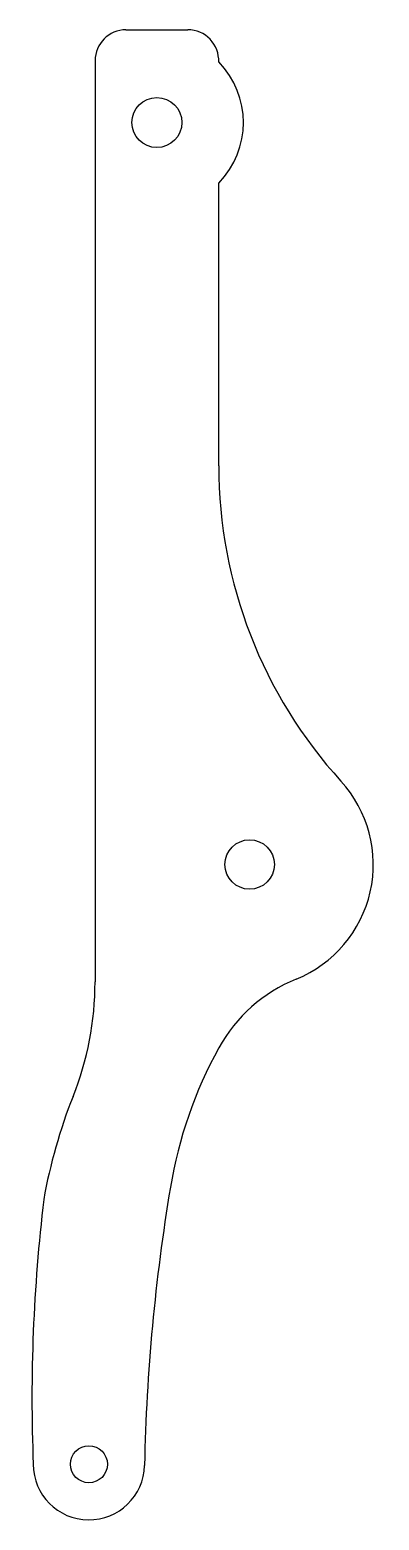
# Model space of a CAD drawing. Extents: x -36 to 21, y -106 to 135.
import ezdxf

# ---------------------------------------------------------------- set-up
doc = ezdxf.new("R2010")
doc.units = 0
doc.layers.get('0').update_dxf_attribs({"linetype": 'CONTINUOUS'})

# ---------------------------------------------------------------- blocks, each defined once
blk = doc.blocks.new('PAD')
at = {"color": 0}
for p, q in [((-20, 135), (-10, 135)), ((-25, 130), (-25, -19)), ((-5, 64.49), (-5, 110.202041))]:
    blk.add_line(p, q, dxfattribs=at)
for centre, radius in [((-15, 120), 4.05), ((0, 0), 4), ((-26, -97), 3)]:
    blk.add_circle(centre, radius, dxfattribs=at)
for centre, radius, start, end in [((-20, 130), 5, 90, 180), ((-10, 130), 5, 357.730055, 90), ((-15, 120), 14, 315.584691, 44.438247), ((70.679202, 64.49), 75.679202, 180, 222.37834), ((0, 0), 20, 292.078969, 42.37834), ((-75, -19), 50, 338.261539, 0), ((16.914786, -41.7), 25, 112.078969, 151.183378), ((57.218463, -63.872362), 71, 151.183378, 170.546539), ((50.399362, -69), 85, 158.261539, 169.949029), ((295.931942, -103.62), 313, 170.546539, 178.821973), ((237.794135, -86.4), 273, 173.218964, 182.225231), ((-26, -97), 9, 180, 358.821973)]:
    blk.add_arc(centre, radius, start, end, dxfattribs=at)

msp = doc.modelspace()

# ---------------------------------------------------------------- block references
at = {"color": 0}
msp.add_blockref('PAD', (0, 0), dxfattribs=at)

doc.saveas('drawing.dxf')
